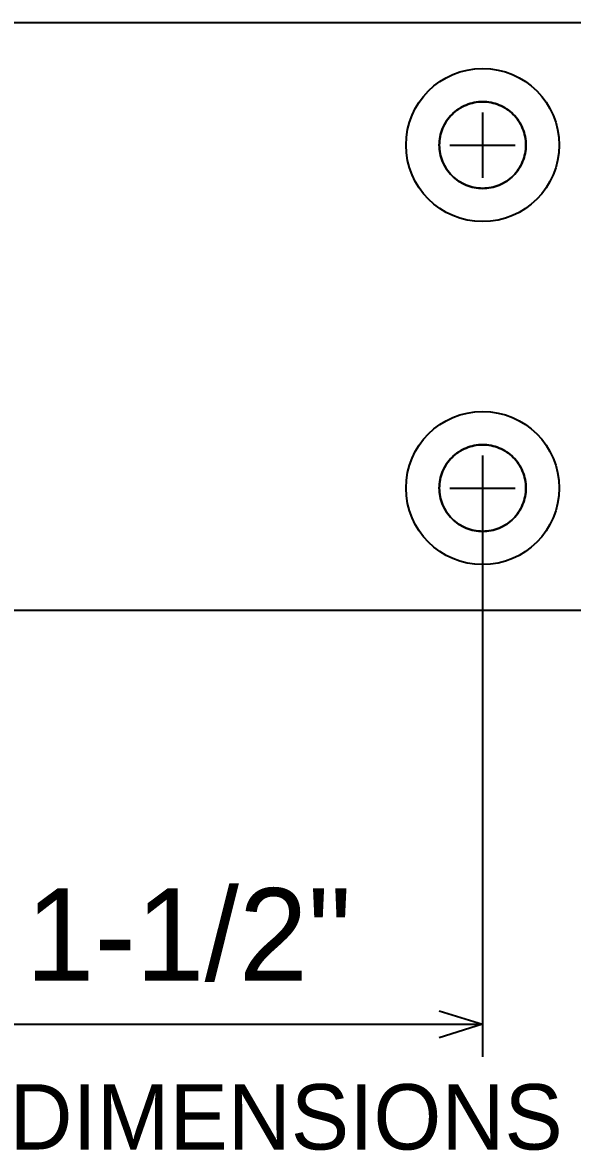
# Model space of a CAD drawing. Header units: inches. Extents: x 0.5 to 33.5, y 0.5 to 21.5.
# Drawn here: x 12.326 to 13.729, y 3.414 to 6.292 of the extents above; entities that cross this region are included whole.
import ezdxf
from ezdxf.enums import TextEntityAlignment as Align

# ---------------------------------------------------------------- set-up
doc = ezdxf.new("R2010")
doc.units = ezdxf.units.IN
doc.header["$MEASUREMENT"] = 0

msp = doc.modelspace()

# ---------------------------------------------------------------- linework, layer by layer
at = {"layer": 'ANNOTATION'}
for p, q in [((13.5, 6.0625), (13.5, 5.8958)), ((13.4167, 5.9792), (13.5833, 5.9792)), ((13.5, 5.1875), (13.5, 5.0208)), ((13.4167, 5.1042), (13.5833, 5.1042)), ((13.5, 5.0625), (13.5, 3.6528)), ((13.7083, 4.7917), (10.5139, 4.7917)), ((13.3889, 3.7708), (13.5, 3.7361)), ((12, 3.7361), (13.5, 3.7361)), ((13.5, 3.7361), (13.3889, 3.7014))]:
    msp.add_line(p, q, dxfattribs=at)
at = {"layer": 'OUTLINE'}
for p, q in [((11.75, 6.2917), (15.75, 6.2917)), ((11.75, 6.2917), (14.5, 6.2917)), ((13.4432, 6.0739), (13.4386, 6.071)), ((13.4386, 6.071), (13.4432, 6.0739)), ((13.4479, 6.0766), (13.4432, 6.0739)), ((13.4432, 6.0739), (13.4479, 6.0766)), ((13.4528, 6.0791), (13.4479, 6.0766)), ((13.4479, 6.0766), (13.4528, 6.0791)), ((13.4577, 6.0813), (13.4528, 6.0791)), ((13.4528, 6.0791), (13.4577, 6.0813)), ((13.4628, 6.0832), (13.4577, 6.0813)), ((13.4577, 6.0813), (13.4628, 6.0832)), ((13.4679, 6.0849), (13.4628, 6.0832)), ((13.4628, 6.0832), (13.4679, 6.0849)), ((13.4732, 6.0864), (13.4679, 6.0849)), ((13.4679, 6.0849), (13.4732, 6.0864)), ((13.4784, 6.0875), (13.4732, 6.0864)), ((13.4732, 6.0864), (13.4784, 6.0875)), ((13.4838, 6.0885), (13.4784, 6.0875)), ((13.4784, 6.0875), (13.4838, 6.0885)), ((13.4892, 6.0891), (13.4838, 6.0885)), ((13.4838, 6.0885), (13.4892, 6.0891)), ((13.4946, 6.0895), (13.4892, 6.0891)), ((13.4892, 6.0891), (13.4946, 6.0895)), ((13.5, 6.0897), (13.4946, 6.0895)), ((13.4946, 6.0895), (13.5, 6.0897)), ((13.5054, 6.0895), (13.5, 6.0897)), ((13.5, 6.0897), (13.5054, 6.0895)), ((13.5108, 6.0891), (13.5054, 6.0895)), ((13.5054, 6.0895), (13.5108, 6.0891)), ((13.5162, 6.0885), (13.5108, 6.0891)), ((13.5108, 6.0891), (13.5162, 6.0885)), ((13.5216, 6.0875), (13.5162, 6.0885)), ((13.5162, 6.0885), (13.5216, 6.0875)), ((13.5268, 6.0864), (13.5216, 6.0875)), ((13.5216, 6.0875), (13.5268, 6.0864)), ((13.5321, 6.0849), (13.5268, 6.0864)), ((13.5268, 6.0864), (13.5321, 6.0849)), ((13.5372, 6.0832), (13.5321, 6.0849)), ((13.5321, 6.0849), (13.5372, 6.0832)), ((13.5423, 6.0813), (13.5372, 6.0832)), ((13.5372, 6.0832), (13.5423, 6.0813)), ((13.5472, 6.0791), (13.5423, 6.0813)), ((13.5423, 6.0813), (13.5472, 6.0791)), ((13.5521, 6.0766), (13.5472, 6.0791)), ((13.5472, 6.0791), (13.5521, 6.0766)), ((13.5568, 6.0739), (13.5521, 6.0766)), ((13.5521, 6.0766), (13.5568, 6.0739)), ((13.5614, 6.071), (13.5568, 6.0739)), ((13.5568, 6.0739), (13.5614, 6.071)), ((13.4112, 6.045), (13.4081, 6.0406)), ((13.4081, 6.0406), (13.4112, 6.045)), ((13.4146, 6.0493), (13.4112, 6.045)), ((13.4112, 6.045), (13.4146, 6.0493)), ((13.4181, 6.0534), (13.4146, 6.0493)), ((13.4146, 6.0493), (13.4181, 6.0534)), ((13.4219, 6.0573), (13.4181, 6.0534)), ((13.4181, 6.0534), (13.4219, 6.0573)), ((13.4258, 6.061), (13.4219, 6.0573)), ((13.4219, 6.0573), (13.4258, 6.061)), ((13.4299, 6.0646), (13.4258, 6.061)), ((13.4258, 6.061), (13.4299, 6.0646)), ((13.4342, 6.0679), (13.4299, 6.0646)), ((13.4299, 6.0646), (13.4342, 6.0679)), ((13.4386, 6.071), (13.4342, 6.0679)), ((13.4342, 6.0679), (13.4386, 6.071)), ((13.5658, 6.0679), (13.5614, 6.071)), ((13.5614, 6.071), (13.5658, 6.0679)), ((13.5701, 6.0646), (13.5658, 6.0679)), ((13.5658, 6.0679), (13.5701, 6.0646)), ((13.5742, 6.061), (13.5701, 6.0646)), ((13.5701, 6.0646), (13.5742, 6.061)), ((13.5781, 6.0573), (13.5742, 6.061)), ((13.5742, 6.061), (13.5781, 6.0573)), ((13.5819, 6.0534), (13.5781, 6.0573)), ((13.5781, 6.0573), (13.5819, 6.0534)), ((13.5854, 6.0493), (13.5819, 6.0534)), ((13.5819, 6.0534), (13.5854, 6.0493)), ((13.5888, 6.045), (13.5854, 6.0493)), ((13.5854, 6.0493), (13.5888, 6.045)), ((13.5919, 6.0406), (13.5888, 6.045)), ((13.5888, 6.045), (13.5919, 6.0406)), ((13.396, 6.0164), (13.3943, 6.0112)), ((13.3943, 6.0112), (13.396, 6.0164)), ((13.3979, 6.0215), (13.396, 6.0164)), ((13.396, 6.0164), (13.3979, 6.0215)), ((13.4001, 6.0264), (13.3979, 6.0215)), ((13.3979, 6.0215), (13.4001, 6.0264)), ((13.4025, 6.0313), (13.4001, 6.0264)), ((13.4001, 6.0264), (13.4025, 6.0313)), ((13.4052, 6.036), (13.4025, 6.0313)), ((13.4025, 6.0313), (13.4052, 6.036)), ((13.4081, 6.0406), (13.4052, 6.036)), ((13.4052, 6.036), (13.4081, 6.0406)), ((13.5948, 6.036), (13.5919, 6.0406)), ((13.5919, 6.0406), (13.5948, 6.036)), ((13.5975, 6.0313), (13.5948, 6.036)), ((13.5948, 6.036), (13.5975, 6.0313)), ((13.5999, 6.0264), (13.5975, 6.0313)), ((13.5975, 6.0313), (13.5999, 6.0264)), ((13.6021, 6.0215), (13.5999, 6.0264)), ((13.5999, 6.0264), (13.6021, 6.0215)), ((13.604, 6.0164), (13.6021, 6.0215)), ((13.6021, 6.0215), (13.604, 6.0164)), ((13.6057, 6.0112), (13.604, 6.0164)), ((13.604, 6.0164), (13.6057, 6.0112)), ((13.39, 5.99), (13.3896, 5.9846)), ((13.3896, 5.9846), (13.39, 5.99)), ((13.3907, 5.9954), (13.39, 5.99)), ((13.39, 5.99), (13.3907, 5.9954)), ((13.3916, 6.0007), (13.3907, 5.9954)), ((13.3907, 5.9954), (13.3916, 6.0007)), ((13.3928, 6.006), (13.3916, 6.0007)), ((13.3916, 6.0007), (13.3928, 6.006)), ((13.3943, 6.0112), (13.3928, 6.006)), ((13.3928, 6.006), (13.3943, 6.0112)), ((13.6072, 6.006), (13.6057, 6.0112)), ((13.6057, 6.0112), (13.6072, 6.006)), ((13.6084, 6.0007), (13.6072, 6.006)), ((13.6072, 6.006), (13.6084, 6.0007)), ((13.6093, 5.9954), (13.6084, 6.0007)), ((13.6084, 6.0007), (13.6093, 5.9954)), ((13.61, 5.99), (13.6093, 5.9954)), ((13.6093, 5.9954), (13.61, 5.99)), ((13.6104, 5.9846), (13.61, 5.99)), ((13.61, 5.99), (13.6104, 5.9846)), ((13.3896, 5.9846), (13.3895, 5.9792)), ((13.3895, 5.9792), (13.3896, 5.9846)), ((13.3895, 5.9792), (13.3896, 5.9737)), ((13.3896, 5.9737), (13.3895, 5.9792)), ((13.3896, 5.9737), (13.39, 5.9683)), ((13.39, 5.9683), (13.3896, 5.9737)), ((13.39, 5.9683), (13.3907, 5.963)), ((13.3907, 5.963), (13.39, 5.9683)), ((13.3907, 5.963), (13.3916, 5.9576)), ((13.3916, 5.9576), (13.3907, 5.963)), ((13.3916, 5.9576), (13.3928, 5.9523)), ((13.3928, 5.9523), (13.3916, 5.9576)), ((13.6072, 5.9523), (13.6084, 5.9576)), ((13.6084, 5.9576), (13.6072, 5.9523)), ((13.6084, 5.9576), (13.6093, 5.963)), ((13.6093, 5.963), (13.6084, 5.9576)), ((13.6093, 5.963), (13.61, 5.9683)), ((13.61, 5.9683), (13.6093, 5.963)), ((13.61, 5.9683), (13.6104, 5.9737)), ((13.6104, 5.9737), (13.61, 5.9683)), ((13.6105, 5.9792), (13.6104, 5.9846)), ((13.6104, 5.9846), (13.6105, 5.9792)), ((13.6104, 5.9737), (13.6105, 5.9792)), ((13.6105, 5.9792), (13.6104, 5.9737)), ((13.3928, 5.9523), (13.3943, 5.9471)), ((13.3943, 5.9471), (13.3928, 5.9523)), ((13.3943, 5.9471), (13.396, 5.9419)), ((13.396, 5.9419), (13.3943, 5.9471)), ((13.396, 5.9419), (13.3979, 5.9369)), ((13.3979, 5.9369), (13.396, 5.9419)), ((13.3979, 5.9369), (13.4001, 5.9319)), ((13.4001, 5.9319), (13.3979, 5.9369)), ((13.4001, 5.9319), (13.4025, 5.9271)), ((13.4025, 5.9271), (13.4001, 5.9319)), ((13.5975, 5.9271), (13.5999, 5.9319)), ((13.5999, 5.9319), (13.5975, 5.9271)), ((13.5999, 5.9319), (13.6021, 5.9369)), ((13.6021, 5.9369), (13.5999, 5.9319)), ((13.6021, 5.9369), (13.604, 5.9419)), ((13.604, 5.9419), (13.6021, 5.9369)), ((13.604, 5.9419), (13.6057, 5.9471)), ((13.6057, 5.9471), (13.604, 5.9419)), ((13.6057, 5.9471), (13.6072, 5.9523)), ((13.6072, 5.9523), (13.6057, 5.9471)), ((13.4025, 5.9271), (13.4052, 5.9224)), ((13.4052, 5.9224), (13.4025, 5.9271)), ((13.4052, 5.9224), (13.4081, 5.9178)), ((13.4081, 5.9178), (13.4052, 5.9224)), ((13.4081, 5.9178), (13.4112, 5.9133)), ((13.4112, 5.9133), (13.4081, 5.9178)), ((13.4112, 5.9133), (13.4146, 5.9091)), ((13.4146, 5.9091), (13.4112, 5.9133)), ((13.4146, 5.9091), (13.4181, 5.905)), ((13.4181, 5.905), (13.4146, 5.9091)), ((13.4181, 5.905), (13.4219, 5.901)), ((13.4219, 5.901), (13.4181, 5.905)), ((13.4219, 5.901), (13.4258, 5.8973)), ((13.4258, 5.8973), (13.4219, 5.901)), ((13.5742, 5.8973), (13.5781, 5.901)), ((13.5781, 5.901), (13.5742, 5.8973)), ((13.5781, 5.901), (13.5819, 5.905)), ((13.5819, 5.905), (13.5781, 5.901)), ((13.5819, 5.905), (13.5854, 5.9091)), ((13.5854, 5.9091), (13.5819, 5.905)), ((13.5854, 5.9091), (13.5888, 5.9133)), ((13.5888, 5.9133), (13.5854, 5.9091)), ((13.5888, 5.9133), (13.5919, 5.9178)), ((13.5919, 5.9178), (13.5888, 5.9133)), ((13.5919, 5.9178), (13.5948, 5.9224)), ((13.5948, 5.9224), (13.5919, 5.9178)), ((13.5948, 5.9224), (13.5975, 5.9271)), ((13.5975, 5.9271), (13.5948, 5.9224)), ((13.4258, 5.8973), (13.4299, 5.8937)), ((13.4299, 5.8937), (13.4258, 5.8973)), ((13.4299, 5.8937), (13.4342, 5.8904)), ((13.4342, 5.8904), (13.4299, 5.8937)), ((13.4342, 5.8904), (13.4386, 5.8873)), ((13.4386, 5.8873), (13.4342, 5.8904)), ((13.4386, 5.8873), (13.4432, 5.8844)), ((13.4432, 5.8844), (13.4386, 5.8873)), ((13.4432, 5.8844), (13.4479, 5.8817)), ((13.4479, 5.8817), (13.4432, 5.8844)), ((13.4479, 5.8817), (13.4528, 5.8793)), ((13.4528, 5.8793), (13.4479, 5.8817)), ((13.4528, 5.8793), (13.4577, 5.8771)), ((13.4577, 5.8771), (13.4528, 5.8793)), ((13.4577, 5.8771), (13.4628, 5.8751)), ((13.4628, 5.8751), (13.4577, 5.8771)), ((13.4628, 5.8751), (13.4679, 5.8734)), ((13.4679, 5.8734), (13.4628, 5.8751)), ((13.4679, 5.8734), (13.4732, 5.872)), ((13.4732, 5.872), (13.4679, 5.8734)), ((13.4732, 5.872), (13.4784, 5.8708)), ((13.4784, 5.8708), (13.4732, 5.872)), ((13.4784, 5.8708), (13.4838, 5.8699)), ((13.4838, 5.8699), (13.4784, 5.8708)), ((13.4838, 5.8699), (13.4892, 5.8692)), ((13.4892, 5.8692), (13.4838, 5.8699)), ((13.5108, 5.8692), (13.5162, 5.8699)), ((13.5162, 5.8699), (13.5108, 5.8692)), ((13.5162, 5.8699), (13.5216, 5.8708)), ((13.5216, 5.8708), (13.5162, 5.8699)), ((13.5216, 5.8708), (13.5268, 5.872)), ((13.5268, 5.872), (13.5216, 5.8708)), ((13.5268, 5.872), (13.5321, 5.8734)), ((13.5321, 5.8734), (13.5268, 5.872)), ((13.5321, 5.8734), (13.5372, 5.8751)), ((13.5372, 5.8751), (13.5321, 5.8734)), ((13.5372, 5.8751), (13.5423, 5.8771)), ((13.5423, 5.8771), (13.5372, 5.8751)), ((13.5423, 5.8771), (13.5472, 5.8793)), ((13.5472, 5.8793), (13.5423, 5.8771)), ((13.5472, 5.8793), (13.5521, 5.8817)), ((13.5521, 5.8817), (13.5472, 5.8793)), ((13.5521, 5.8817), (13.5568, 5.8844)), ((13.5568, 5.8844), (13.5521, 5.8817)), ((13.5568, 5.8844), (13.5614, 5.8873)), ((13.5614, 5.8873), (13.5568, 5.8844)), ((13.5614, 5.8873), (13.5658, 5.8904)), ((13.5658, 5.8904), (13.5614, 5.8873)), ((13.5658, 5.8904), (13.5701, 5.8937)), ((13.5701, 5.8937), (13.5658, 5.8904)), ((13.5701, 5.8937), (13.5742, 5.8973)), ((13.5742, 5.8973), (13.5701, 5.8937)), ((13.4892, 5.8692), (13.4946, 5.8688)), ((13.4946, 5.8688), (13.4892, 5.8692)), ((13.4946, 5.8688), (13.5, 5.8687)), ((13.5, 5.8687), (13.4946, 5.8688)), ((13.5, 5.8687), (13.5054, 5.8688)), ((13.5054, 5.8688), (13.5, 5.8687)), ((13.5054, 5.8688), (13.5108, 5.8692)), ((13.5108, 5.8692), (13.5054, 5.8688)), ((13.4628, 5.2082), (13.4577, 5.2063)), ((13.4577, 5.2063), (13.4628, 5.2082)), ((13.4679, 5.2099), (13.4628, 5.2082)), ((13.4628, 5.2082), (13.4679, 5.2099)), ((13.4732, 5.2114), (13.4679, 5.2099)), ((13.4679, 5.2099), (13.4732, 5.2114)), ((13.4784, 5.2125), (13.4732, 5.2114)), ((13.4732, 5.2114), (13.4784, 5.2125)), ((13.4838, 5.2135), (13.4784, 5.2125)), ((13.4784, 5.2125), (13.4838, 5.2135)), ((13.4892, 5.2141), (13.4838, 5.2135)), ((13.4838, 5.2135), (13.4892, 5.2141)), ((13.4946, 5.2145), (13.4892, 5.2141)), ((13.4892, 5.2141), (13.4946, 5.2145)), ((13.5, 5.2147), (13.4946, 5.2145)), ((13.4946, 5.2145), (13.5, 5.2147)), ((13.5054, 5.2145), (13.5, 5.2147)), ((13.5, 5.2147), (13.5054, 5.2145)), ((13.5108, 5.2141), (13.5054, 5.2145)), ((13.5054, 5.2145), (13.5108, 5.2141)), ((13.5162, 5.2135), (13.5108, 5.2141)), ((13.5108, 5.2141), (13.5162, 5.2135)), ((13.5216, 5.2125), (13.5162, 5.2135)), ((13.5162, 5.2135), (13.5216, 5.2125)), ((13.5268, 5.2114), (13.5216, 5.2125)), ((13.5216, 5.2125), (13.5268, 5.2114)), ((13.5321, 5.2099), (13.5268, 5.2114)), ((13.5268, 5.2114), (13.5321, 5.2099)), ((13.5372, 5.2082), (13.5321, 5.2099)), ((13.5321, 5.2099), (13.5372, 5.2082)), ((13.5423, 5.2063), (13.5372, 5.2082)), ((13.5372, 5.2082), (13.5423, 5.2063)), ((13.4219, 5.1823), (13.4181, 5.1784)), ((13.4181, 5.1784), (13.4219, 5.1823)), ((13.4258, 5.186), (13.4219, 5.1823)), ((13.4219, 5.1823), (13.4258, 5.186)), ((13.4299, 5.1896), (13.4258, 5.186)), ((13.4258, 5.186), (13.4299, 5.1896)), ((13.4342, 5.1929), (13.4299, 5.1896)), ((13.4299, 5.1896), (13.4342, 5.1929)), ((13.4386, 5.196), (13.4342, 5.1929)), ((13.4342, 5.1929), (13.4386, 5.196)), ((13.4432, 5.1989), (13.4386, 5.196)), ((13.4386, 5.196), (13.4432, 5.1989)), ((13.4479, 5.2016), (13.4432, 5.1989)), ((13.4432, 5.1989), (13.4479, 5.2016)), ((13.4528, 5.2041), (13.4479, 5.2016)), ((13.4479, 5.2016), (13.4528, 5.2041)), ((13.4577, 5.2063), (13.4528, 5.2041)), ((13.4528, 5.2041), (13.4577, 5.2063)), ((13.5472, 5.2041), (13.5423, 5.2063)), ((13.5423, 5.2063), (13.5472, 5.2041)), ((13.5521, 5.2016), (13.5472, 5.2041)), ((13.5472, 5.2041), (13.5521, 5.2016)), ((13.5568, 5.1989), (13.5521, 5.2016)), ((13.5521, 5.2016), (13.5568, 5.1989)), ((13.5614, 5.196), (13.5568, 5.1989)), ((13.5568, 5.1989), (13.5614, 5.196)), ((13.5658, 5.1929), (13.5614, 5.196)), ((13.5614, 5.196), (13.5658, 5.1929)), ((13.5701, 5.1896), (13.5658, 5.1929)), ((13.5658, 5.1929), (13.5701, 5.1896)), ((13.5742, 5.186), (13.5701, 5.1896)), ((13.5701, 5.1896), (13.5742, 5.186)), ((13.5781, 5.1823), (13.5742, 5.186)), ((13.5742, 5.186), (13.5781, 5.1823)), ((13.5819, 5.1784), (13.5781, 5.1823)), ((13.5781, 5.1823), (13.5819, 5.1784)), ((13.4001, 5.1514), (13.3979, 5.1465)), ((13.3979, 5.1465), (13.4001, 5.1514)), ((13.4025, 5.1563), (13.4001, 5.1514)), ((13.4001, 5.1514), (13.4025, 5.1563)), ((13.4052, 5.161), (13.4025, 5.1563)), ((13.4025, 5.1563), (13.4052, 5.161)), ((13.4081, 5.1656), (13.4052, 5.161)), ((13.4052, 5.161), (13.4081, 5.1656)), ((13.4112, 5.17), (13.4081, 5.1656)), ((13.4081, 5.1656), (13.4112, 5.17)), ((13.4146, 5.1743), (13.4112, 5.17)), ((13.4112, 5.17), (13.4146, 5.1743)), ((13.4181, 5.1784), (13.4146, 5.1743)), ((13.4146, 5.1743), (13.4181, 5.1784)), ((13.5854, 5.1743), (13.5819, 5.1784)), ((13.5819, 5.1784), (13.5854, 5.1743)), ((13.5888, 5.17), (13.5854, 5.1743)), ((13.5854, 5.1743), (13.5888, 5.17)), ((13.5919, 5.1656), (13.5888, 5.17)), ((13.5888, 5.17), (13.5919, 5.1656)), ((13.5948, 5.161), (13.5919, 5.1656)), ((13.5919, 5.1656), (13.5948, 5.161)), ((13.5975, 5.1563), (13.5948, 5.161)), ((13.5948, 5.161), (13.5975, 5.1563)), ((13.5999, 5.1514), (13.5975, 5.1563)), ((13.5975, 5.1563), (13.5999, 5.1514)), ((13.6021, 5.1465), (13.5999, 5.1514)), ((13.5999, 5.1514), (13.6021, 5.1465)), ((13.3916, 5.1257), (13.3907, 5.1204)), ((13.3907, 5.1204), (13.3916, 5.1257)), ((13.3928, 5.131), (13.3916, 5.1257)), ((13.3916, 5.1257), (13.3928, 5.131)), ((13.3943, 5.1362), (13.3928, 5.131)), ((13.3928, 5.131), (13.3943, 5.1362)), ((13.396, 5.1414), (13.3943, 5.1362)), ((13.3943, 5.1362), (13.396, 5.1414)), ((13.3979, 5.1465), (13.396, 5.1414)), ((13.396, 5.1414), (13.3979, 5.1465)), ((13.604, 5.1414), (13.6021, 5.1465)), ((13.6021, 5.1465), (13.604, 5.1414)), ((13.6057, 5.1362), (13.604, 5.1414)), ((13.604, 5.1414), (13.6057, 5.1362)), ((13.6072, 5.131), (13.6057, 5.1362)), ((13.6057, 5.1362), (13.6072, 5.131)), ((13.6084, 5.1257), (13.6072, 5.131)), ((13.6072, 5.131), (13.6084, 5.1257)), ((13.6093, 5.1204), (13.6084, 5.1257)), ((13.6084, 5.1257), (13.6093, 5.1204)), ((13.3896, 5.1096), (13.3895, 5.1042)), ((13.3895, 5.1042), (13.3896, 5.1096)), ((13.3896, 5.0987), (13.3895, 5.1042)), ((13.3895, 5.1042), (13.3896, 5.0987)), ((13.39, 5.115), (13.3896, 5.1096)), ((13.3896, 5.1096), (13.39, 5.115)), ((13.39, 5.0933), (13.3896, 5.0987)), ((13.3896, 5.0987), (13.39, 5.0933)), ((13.3907, 5.1204), (13.39, 5.115)), ((13.39, 5.115), (13.3907, 5.1204)), ((13.3907, 5.088), (13.39, 5.0933)), ((13.39, 5.0933), (13.3907, 5.088)), ((13.61, 5.115), (13.6093, 5.1204)), ((13.6093, 5.1204), (13.61, 5.115)), ((13.61, 5.0933), (13.6093, 5.088)), ((13.6093, 5.088), (13.61, 5.0933)), ((13.6104, 5.1096), (13.61, 5.115)), ((13.61, 5.115), (13.6104, 5.1096)), ((13.6104, 5.0987), (13.61, 5.0933)), ((13.61, 5.0933), (13.6104, 5.0987)), ((13.6105, 5.1042), (13.6104, 5.1096)), ((13.6104, 5.1096), (13.6105, 5.1042)), ((13.6105, 5.1042), (13.6104, 5.0987)), ((13.6104, 5.0987), (13.6105, 5.1042)), ((13.3916, 5.0826), (13.3907, 5.088)), ((13.3907, 5.088), (13.3916, 5.0826)), ((13.3928, 5.0773), (13.3916, 5.0826)), ((13.3916, 5.0826), (13.3928, 5.0773)), ((13.3943, 5.0721), (13.3928, 5.0773)), ((13.3928, 5.0773), (13.3943, 5.0721)), ((13.396, 5.0669), (13.3943, 5.0721)), ((13.3943, 5.0721), (13.396, 5.0669)), ((13.3979, 5.0619), (13.396, 5.0669)), ((13.396, 5.0669), (13.3979, 5.0619)), ((13.604, 5.0669), (13.6021, 5.0619)), ((13.6021, 5.0619), (13.604, 5.0669)), ((13.6057, 5.0721), (13.604, 5.0669)), ((13.604, 5.0669), (13.6057, 5.0721)), ((13.6072, 5.0773), (13.6057, 5.0721)), ((13.6057, 5.0721), (13.6072, 5.0773)), ((13.6084, 5.0826), (13.6072, 5.0773)), ((13.6072, 5.0773), (13.6084, 5.0826)), ((13.6093, 5.088), (13.6084, 5.0826)), ((13.6084, 5.0826), (13.6093, 5.088)), ((13.4001, 5.0569), (13.3979, 5.0619)), ((13.3979, 5.0619), (13.4001, 5.0569)), ((13.4025, 5.0521), (13.4001, 5.0569)), ((13.4001, 5.0569), (13.4025, 5.0521)), ((13.4052, 5.0474), (13.4025, 5.0521)), ((13.4025, 5.0521), (13.4052, 5.0474)), ((13.4081, 5.0428), (13.4052, 5.0474)), ((13.4052, 5.0474), (13.4081, 5.0428)), ((13.4112, 5.0383), (13.4081, 5.0428)), ((13.4081, 5.0428), (13.4112, 5.0383)), ((13.4146, 5.0341), (13.4112, 5.0383)), ((13.4112, 5.0383), (13.4146, 5.0341)), ((13.5888, 5.0383), (13.5854, 5.0341)), ((13.5854, 5.0341), (13.5888, 5.0383)), ((13.5919, 5.0428), (13.5888, 5.0383)), ((13.5888, 5.0383), (13.5919, 5.0428)), ((13.5948, 5.0474), (13.5919, 5.0428)), ((13.5919, 5.0428), (13.5948, 5.0474)), ((13.5975, 5.0521), (13.5948, 5.0474)), ((13.5948, 5.0474), (13.5975, 5.0521)), ((13.5999, 5.0569), (13.5975, 5.0521)), ((13.5975, 5.0521), (13.5999, 5.0569)), ((13.6021, 5.0619), (13.5999, 5.0569)), ((13.5999, 5.0569), (13.6021, 5.0619)), ((13.4181, 5.03), (13.4146, 5.0341)), ((13.4146, 5.0341), (13.4181, 5.03)), ((13.4219, 5.026), (13.4181, 5.03)), ((13.4181, 5.03), (13.4219, 5.026)), ((13.4258, 5.0223), (13.4219, 5.026)), ((13.4219, 5.026), (13.4258, 5.0223)), ((13.4299, 5.0187), (13.4258, 5.0223)), ((13.4258, 5.0223), (13.4299, 5.0187)), ((13.4342, 5.0154), (13.4299, 5.0187)), ((13.4299, 5.0187), (13.4342, 5.0154)), ((13.4386, 5.0123), (13.4342, 5.0154)), ((13.4342, 5.0154), (13.4386, 5.0123)), ((13.4432, 5.0094), (13.4386, 5.0123)), ((13.4386, 5.0123), (13.4432, 5.0094)), ((13.4479, 5.0067), (13.4432, 5.0094)), ((13.4432, 5.0094), (13.4479, 5.0067)), ((13.4528, 5.0043), (13.4479, 5.0067)), ((13.4479, 5.0067), (13.4528, 5.0043)), ((13.5521, 5.0067), (13.5472, 5.0043)), ((13.5472, 5.0043), (13.5521, 5.0067)), ((13.5568, 5.0094), (13.5521, 5.0067)), ((13.5521, 5.0067), (13.5568, 5.0094)), ((13.5614, 5.0123), (13.5568, 5.0094)), ((13.5568, 5.0094), (13.5614, 5.0123)), ((13.5658, 5.0154), (13.5614, 5.0123)), ((13.5614, 5.0123), (13.5658, 5.0154)), ((13.5701, 5.0187), (13.5658, 5.0154)), ((13.5658, 5.0154), (13.5701, 5.0187)), ((13.5742, 5.0223), (13.5701, 5.0187)), ((13.5701, 5.0187), (13.5742, 5.0223)), ((13.5781, 5.026), (13.5742, 5.0223)), ((13.5742, 5.0223), (13.5781, 5.026)), ((13.5819, 5.03), (13.5781, 5.026)), ((13.5781, 5.026), (13.5819, 5.03)), ((13.5854, 5.0341), (13.5819, 5.03)), ((13.5819, 5.03), (13.5854, 5.0341)), ((13.4577, 5.0021), (13.4528, 5.0043)), ((13.4528, 5.0043), (13.4577, 5.0021)), ((13.4628, 5.0001), (13.4577, 5.0021)), ((13.4577, 5.0021), (13.4628, 5.0001)), ((13.4679, 4.9984), (13.4628, 5.0001)), ((13.4628, 5.0001), (13.4679, 4.9984)), ((13.4732, 4.997), (13.4679, 4.9984)), ((13.4679, 4.9984), (13.4732, 4.997)), ((13.4784, 4.9958), (13.4732, 4.997)), ((13.4732, 4.997), (13.4784, 4.9958)), ((13.4838, 4.9949), (13.4784, 4.9958)), ((13.4784, 4.9958), (13.4838, 4.9949)), ((13.4892, 4.9942), (13.4838, 4.9949)), ((13.4838, 4.9949), (13.4892, 4.9942)), ((13.4946, 4.9938), (13.4892, 4.9942)), ((13.4892, 4.9942), (13.4946, 4.9938)), ((13.5, 4.9937), (13.4946, 4.9938)), ((13.4946, 4.9938), (13.5, 4.9937)), ((13.5054, 4.9938), (13.5, 4.9937)), ((13.5, 4.9937), (13.5054, 4.9938)), ((13.5108, 4.9942), (13.5054, 4.9938)), ((13.5054, 4.9938), (13.5108, 4.9942)), ((13.5162, 4.9949), (13.5108, 4.9942)), ((13.5108, 4.9942), (13.5162, 4.9949)), ((13.5216, 4.9958), (13.5162, 4.9949)), ((13.5162, 4.9949), (13.5216, 4.9958)), ((13.5268, 4.997), (13.5216, 4.9958)), ((13.5216, 4.9958), (13.5268, 4.997)), ((13.5321, 4.9984), (13.5268, 4.997)), ((13.5268, 4.997), (13.5321, 4.9984)), ((13.5372, 5.0001), (13.5321, 4.9984)), ((13.5321, 4.9984), (13.5372, 5.0001)), ((13.5423, 5.0021), (13.5372, 5.0001)), ((13.5372, 5.0001), (13.5423, 5.0021)), ((13.5472, 5.0043), (13.5423, 5.0021)), ((13.5423, 5.0021), (13.5472, 5.0043)), ((15.75, 4.7917), (11.75, 4.7917)), ((14.5, 4.7917), (11.75, 4.7917))]:
    msp.add_line(p, q, dxfattribs=at)
for centre in [(13.5, 5.9792), (13.5, 5.1042)]:
    msp.add_circle(centre, 0.1953, dxfattribs=at)

# ---------------------------------------------------------------- texts
at = {"layer": 'ANNOTATION'}
msp.add_text('1-1/2"', height=0.23611, dxfattribs=at).set_placement((12.75, 3.8472), align=Align.CENTER)
msp.add_text('F01 - X DIMENSIONS APPLY TO MATCHING COLUMNS', height=0.166667, dxfattribs=at).set_placement((11.5, 3.4167))

doc.saveas('drawing.dxf')
